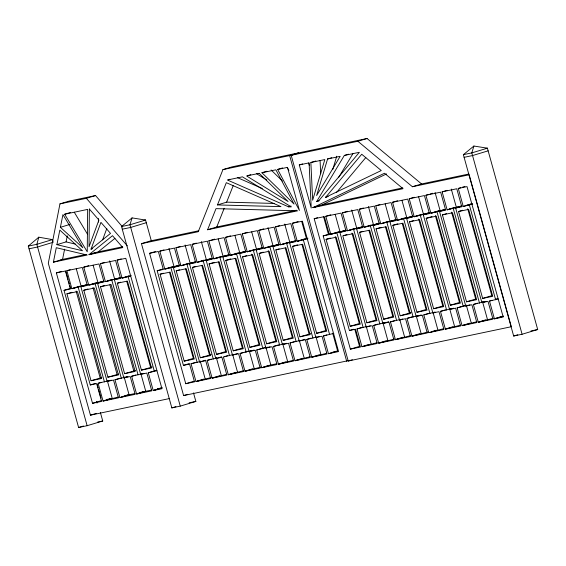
<?xml version="1.0" encoding="UTF-8"?>
<svg xmlns="http://www.w3.org/2000/svg" width="566" height="566" viewBox="0 0 566 566"><rect width="100%" height="100%" fill="white"/><g stroke="black" fill="none" stroke-linecap="round" stroke-linejoin="round"><path stroke-width="0.85" d="M98.399 222.049L98.427 218.54M122.631 227.001L95.548 195.546L69.13 201.1L59.961 203.873L48.308 263.232L90.447 415.168L169.142 398.627M53.388 262.171L56.289 247.717L87.206 255.061L53.388 262.171L62.55 259.398L64.602 249.196M56.897 244.668L59.819 230.114L82.473 250.745L56.897 244.668L66.066 241.894L75.441 244.123M60.385 227.306L62.939 214.592L82.82 247.745L60.385 227.306L69.547 224.532M66.066 241.894L67.269 235.902M52.999 241.611L52.44 239.609L38.799 237.189L36.84 244.328L87.136 425.703L102.736 420.984L100.38 412.473M327.58 158.982L316.627 195.532L340.166 156.336L327.58 158.982L331.747 157.723M332.758 169.503L336.742 156.209M151.49 241.427L145.561 220.047L132.055 217.903L129.961 224.766L180.257 406.126L195.857 401.407L193.501 392.896M473.898 146.035L471.803 152.898L522.1 334.251L537.7 329.532L487.404 148.179L473.898 146.035L463.37 154.667L513.666 336.027L522.1 334.251M91.041 249.132L100.939 222.374L110.511 233.404L91.041 249.132L92.704 248.63M102.602 239.871L106.804 228.523M222.933 169.609L289.643 155.579L298.806 152.813L232.102 166.836L222.933 169.609L198.242 231.713L141.465 243.649L183.603 395.584L350.021 360.287M207.609 229.746L216 208.642L297.645 210.814L207.609 229.746L216.771 226.973L296.52 210.205M217.471 204.934L226.322 182.677L280.934 206.625L217.471 204.934L226.633 202.161L274.234 203.427M216.771 226.973L224.193 208.302M226.633 202.161L233.27 185.471M319.111 200.859L316.613 201.616L344.326 155.459L348.493 154.2M338.496 177.66L353.035 153.443M325.676 197.258L361.724 154.249L381.258 170.543L325.676 197.258L328.174 196.501M336.529 192.468L365.82 157.525M87.136 425.703L78.603 427.5L28.3 246.118L38.799 237.189M180.257 406.126L171.831 407.895L121.534 226.541L132.055 217.903M88.989 254.686L112.493 235.689L122.808 247.575L88.989 254.686L98.151 251.912L122.673 246.755M98.151 251.912L114.948 238.343M316.613 201.616L319.005 200.47L359.375 152.296L344.326 155.459M313.005 207.63L384.512 173.253L403.042 188.697L313.005 207.63L322.167 204.857L402.773 187.905M322.167 204.857L386.528 173.918M59.961 203.873L86.386 198.319L95.548 195.546M64.658 214.231L87.659 209.399L87.242 251.778L64.658 214.231L70.488 212.469M291.179 155.303L357.882 141.274L412.409 186.73L469.179 174.788L511.317 326.724L348.224 361.016L291.179 155.303L300.341 152.53L367.051 138.5L421.571 183.957L468.881 174.01M228.218 179.755L229.881 179.252M357.882 141.274L367.051 138.5M247.427 175.715L250.759 174.703M261.924 172.743L275.89 169.807L294.072 204.078L261.924 172.743L266.926 171.229M277.658 169.432L287.478 167.373L299.421 210.439L277.658 169.432L282.66 167.925M52.44 239.609L36.84 244.328L28.3 246.118M299.28 164.932L309.1 162.867L311.222 207.998L299.28 164.932L302.612 163.921M310.861 162.492L324.834 159.555L312.651 200.208L310.861 162.492L315.863 160.985M53.183 242.283L37.582 247.002L29.043 248.799M146.304 222.707L130.704 227.426L122.27 229.195M91.374 253.794L96.376 252.287M141.465 243.649L150.634 240.875L198.8 230.751M70.693 288.32L64.029 290.337L90.27 384.958L96.652 383.614L101.59 401.407L92.527 403.31L56.367 272.911L61.361 271.397M71.868 288.688L87.383 284.578L71.868 288.688L66.88 270.697L70.212 269.692M88.735 285.144L103.493 281.189L95.13 283.792L88.735 285.144L83.747 267.152L88.742 265.645M105.418 281.635L120.99 277.51L105.418 281.635L100.43 263.65L104.597 262.383M288.554 206.831L291.285 206.901L242.432 176.84L227.383 180.002L288.554 206.831L291.051 206.074M130.675 276.095L122.044 278.139L117.056 260.148L121.223 258.888M488.14 150.839L472.539 155.558L464.113 157.327M163.015 268.984L157.178 270.753L183.419 365.374L189.575 364.08L194.506 381.866L185.747 383.713L149.587 253.313L155.417 251.545M180.094 265.086L164.798 269.147L159.81 251.162L163.977 249.903M195.39 261.945L180.929 265.758L175.941 247.774L180.108 246.507M312.892 207.496L320.391 205.225M197.152 262.348L212.448 258.287L197.152 262.348L192.164 244.356L196.331 243.097M213.828 258.839L229.124 254.778L213.828 258.839L208.84 240.854L214.67 239.093M230.496 255.337L245.793 251.276L230.496 255.337L225.509 237.352L230.511 235.838M247.278 251.806L262.574 247.745L247.278 251.806L242.29 233.822L247.292 232.308M263.806 248.333L279.102 244.271L263.806 248.333L258.818 230.348L263.82 228.834M280.559 244.809L295.848 240.748L280.559 244.809L275.571 226.825L279.731 225.565M72.915 288.236L79.58 286.219M101.441 382.298L98.109 383.309L103.047 401.096L118.464 397.856L113.533 380.069L107.137 381.413L80.896 286.785L87.56 284.769M412.409 186.73L421.571 183.957M307.564 238.746L297.27 241.3L292.282 223.308L298.112 221.547M90.624 284.436L96.461 282.667M119.971 378.251L114.976 379.765L119.907 397.551L135.161 394.346L130.222 376.553L123.841 377.897L97.6 283.276L104.264 281.26M107.321 280.927L112.316 279.413M329.844 233.871L323.179 235.888L349.42 330.509L355.554 329.221L360.485 347.015L350.368 349.137L314.201 218.745L317.533 217.733M66.922 293.804L77.457 291.589L101.562 378.505L91.034 380.72L66.922 293.804L71.924 292.289M135.826 374.996L131.659 376.256L136.59 394.042L151.752 390.858L146.82 373.065L140.665 374.359L114.424 279.738L121.089 277.722M123.912 277.439L128.914 275.925M330.777 234.296L346.095 230.228L330.777 234.296L325.79 216.304L330.785 214.797M122.044 278.139L131.213 275.366M83.789 290.252L94.366 288.03L118.471 374.954L107.894 377.175L83.789 290.252L87.956 288.993M347.489 230.779L362.813 226.711L347.489 230.779L342.501 212.795L347.503 211.281M100.5 286.743L111.063 284.521L135.168 371.438L124.605 373.659L100.5 286.743L104.668 285.483M364.235 227.256L379.56 223.188L364.235 227.256L359.247 209.271L363.414 208.012M117.325 283.205L127.414 281.083L151.518 368.006L141.429 370.122L117.325 283.205L120.657 282.201M166.666 268.447L172.503 266.685M164.798 269.147L179.33 265.249M380.762 223.782L396.087 219.714L380.762 223.782L375.774 205.798L379.942 204.538M195.206 362.509L191.039 363.768L195.977 381.562L210.637 378.477L205.706 360.691L199.55 361.978L173.309 267.357L179.974 265.341M182.797 265.058L188.627 263.289M180.929 265.758L195.454 261.853M397.544 220.252L412.869 216.191L397.544 220.252L392.556 202.267L397.558 200.753M211.337 359.12L207.17 360.379L212.101 378.166L226.867 375.067L221.929 357.273L215.773 358.568L189.532 263.947L196.204 261.931M199.02 261.648L204.022 260.134M414.22 216.75L429.537 212.682L414.22 216.75L409.232 198.765L414.227 197.251M160.079 274.22L170.168 272.097L194.272 359.014L184.183 361.136L160.079 274.22L163.411 273.208M232.859 354.67L223.393 356.969L228.331 374.756L243.536 371.558L238.604 353.771L232.449 355.066L206.208 260.445L212.873 258.429M214.861 258.393L221.525 256.377M176.203 270.824L186.299 268.701L210.403 355.625L200.307 357.747L176.203 270.824L179.535 269.819M445.378 209.427L430.889 213.248L425.901 195.256L428.405 194.499M430.068 193.996L432.565 193.239M243.401 352.455L240.069 353.46L245 371.254L260.204 368.056L255.273 350.262L249.118 351.557L222.877 256.936L229.541 254.919M231.529 254.884L238.201 252.868M192.433 267.414L202.522 265.291L226.626 352.215L216.537 354.337L192.433 267.414L195.765 266.409M461.601 206.017L447.119 209.83L442.131 191.846L447.126 190.332M261.74 348.444L256.738 349.958L261.676 367.744L276.986 364.525L272.055 346.739L265.9 348.033L239.659 253.405L246.323 251.389M247.484 251.608L254.983 249.344M472.737 204.142L463.25 206.441L458.262 188.457L460.759 187.7M462.422 187.197L464.927 186.44M209.102 263.912L219.198 261.789L243.302 348.706L233.206 350.828L209.102 263.912L214.104 262.398M278.522 344.913L273.52 346.427L278.458 364.221L293.521 361.051L288.582 343.265L282.427 344.56L256.186 249.931L262.023 248.17M265.673 247.632L271.51 245.87M225.777 260.402L235.866 258.28L259.971 345.203L249.882 347.326L225.777 260.402L230.772 258.888M294.214 341.694L290.047 342.954L294.985 360.747L310.267 357.528L305.329 339.741L299.181 341.036L272.939 246.415L279.604 244.399M282.427 244.109L288.257 242.347M242.559 256.879L252.648 254.757L276.753 341.673L266.664 343.795L242.559 256.879L246.726 255.613M310.96 338.171L306.8 339.43L311.732 357.224L326.978 354.019L322.047 336.225L315.892 337.52L289.65 242.899L296.315 240.883M298.303 240.847L304.968 238.831M297.27 241.3L307.968 238.201M259.921 253.151L263.254 252.139M275.833 249.882L285.922 247.759L310.026 334.676L299.938 336.798L275.833 249.882L279.165 248.87M330.976 234.098L338.475 231.827M292.544 246.366L302.64 244.243L326.745 331.167L316.649 333.282L292.544 246.366L297.546 244.852M362.014 327.403L357.019 328.917L361.95 346.703L377.197 343.498L372.265 325.712L366.138 326.999L339.897 232.378L345.727 230.61M349.356 230.079L355.193 228.317M377.897 324.141L373.73 325.4L378.661 343.194L393.95 339.975L389.012 322.188L382.885 323.476L356.644 228.855L363.308 226.839M366.103 226.556L371.105 225.042M326.08 239.354L336.169 237.232L360.273 324.155L350.184 326.278L326.08 239.354L330.247 238.095M394.643 320.618L390.476 321.877L395.415 339.671L410.477 336.501L405.539 318.715L399.412 320.002L373.171 225.381L379.836 223.365M382.63 223.082L388.467 221.32M343.626 235.59L346.958 234.579M412.84 316.642L407.004 318.403L411.942 336.197L427.259 332.978L422.321 315.184L416.194 316.472L389.953 221.851L396.617 219.834M400.247 219.304L405.249 217.79M359.537 232.322L369.633 230.199L393.738 317.116L383.642 319.238L359.537 232.322L362.87 231.31M428.787 313.366L423.785 314.88L428.724 332.666L443.928 329.469L438.997 311.682L432.863 312.97L406.621 218.349L413.293 216.332M414.418 216.552L421.918 214.288M376.065 228.848L386.161 226.725L410.265 313.642L400.169 315.764L376.065 228.848L381.067 227.334M445.456 309.857L440.461 311.371L445.392 329.164L460.597 325.966L455.665 308.173L449.538 309.46L423.297 214.839L429.127 213.078M431.094 213.049L438.593 210.778M430.889 213.248L445.442 209.342M392.846 225.318L402.942 223.195L427.047 310.118L416.951 312.241L392.846 225.318L397.848 223.803M461.297 306.609L457.13 307.869L462.068 325.655L476.827 322.556L471.895 304.763L465.761 306.05L439.52 211.429L445.357 209.668M448.987 209.13L454.816 207.368M447.119 209.83L461.665 205.925M409.522 221.815L419.611 219.693L443.716 306.609L433.627 308.732L409.522 221.815L413.689 220.556M477.527 303.192L473.36 304.458L478.291 322.245L492.958 319.16L488.019 301.374L481.892 302.661L455.651 208.04L462.316 206.024M465.945 205.486L470.947 203.979M463.25 206.441L472.412 203.668M426.191 218.306L436.287 216.184L460.391 303.107L450.295 305.23L426.191 218.306L432.028 216.545M442.421 214.896L452.51 212.774L476.614 299.697L466.526 301.812L442.421 214.896L446.588 213.637M458.545 211.507L468.641 209.385L492.745 296.301L482.657 298.423L458.545 211.507L462.712 210.248M91.034 380.72L101.816 377.607M107.894 377.175L118.69 374.062M124.605 373.659L135.394 370.546M90.27 384.958L95.272 383.444M141.429 370.122L152.275 367.001M98.109 383.309L108.63 380.713M107.137 381.413L111.304 380.147M114.976 379.765L127.201 376.652M123.841 377.897L128.008 376.638M131.659 376.256L141.401 373.9M140.665 374.359L143.997 373.355M184.183 361.136L193.346 358.363L169.482 272.296M117.056 260.148L125.786 258.315L161.947 388.715L153.223 390.547L148.285 372.761L155.784 370.489M148.285 372.761L156.916 370.716M200.307 357.747L211.16 354.62M216.537 354.337L225.7 351.564L201.836 265.496M183.419 365.374L189.256 363.605M233.206 350.828L242.375 348.055L218.504 261.987M191.039 363.768L200.505 361.476M199.55 361.978L205.38 360.217M249.882 347.326L259.044 344.553L235.18 258.485M207.17 360.379L216.629 358.08M215.773 358.568L221.61 356.806M224.228 356.714L227.56 355.71M266.664 343.795L275.826 341.022L251.721 254.106M232.449 355.066L237.444 353.552M283.191 340.322L293.28 338.199L269.175 251.276L259.087 253.398L283.191 340.322L292.353 337.548L268.249 250.625M245.071 351.953L247.568 351.196M240.069 353.46L251.198 350.658M249.118 351.557L254.12 350.05M299.938 336.798L310.784 333.671M263.402 347.941L265.907 347.184L270.838 364.971L276.795 363.719M256.738 349.958L267.867 347.156M265.9 348.033L270.067 346.774M316.649 333.282L325.818 330.516L301.947 244.448M273.52 346.427L283.814 343.88M282.427 344.56L286.594 343.293M92.527 403.31L101.696 400.537M290.047 342.954L300.348 340.407M299.181 341.036L305.01 339.267M104.922 400.395L118.209 397.063M350.184 326.278L359.346 323.504L335.242 236.581M103.047 401.096L112.21 398.322L107.512 381.385M306.8 339.43L316.26 337.138M315.892 337.52L319.224 336.515M121.796 396.844L127.633 395.082M119.907 397.551L129.069 394.778L124.138 376.991M292.282 223.308L302.4 221.186L338.567 351.578L328.443 353.708L323.511 335.921L326.844 334.909M366.895 322.762L376.991 320.639L352.887 233.723L342.791 235.845L366.895 322.762L376.065 319.988L351.96 233.072M323.511 335.921L333.806 333.367M137.658 393.589L144.323 391.573M383.642 319.238L392.811 316.465L368.94 230.397M136.59 394.042L145.759 391.269L140.821 373.482M349.42 330.509L353.587 329.249M153.421 390.349L160.921 388.085L157.553 388.792M153.223 390.547L162.385 387.774M400.169 315.764L411.022 312.637M357.019 328.917L367.334 326.363M366.138 326.999L370.305 325.74M416.951 312.241L426.12 309.468L402.249 223.4M373.73 325.4L385.715 322.344M382.885 323.476L388.715 321.714M185.747 383.713L194.081 381.187M433.627 308.732L442.789 305.958L418.684 219.042M390.476 321.877L399.964 319.578M197.01 381.109L203.675 379.093M195.977 381.562L211.175 377.515M399.412 320.002L402.744 318.991M450.295 305.23L459.465 302.456L435.36 215.533M213.134 377.72L219.806 375.704M407.004 318.403L418.161 315.602M212.101 378.166L227.008 374.19M416.194 316.472L421.196 314.958M90.447 415.168L96.277 413.406M466.526 301.812L475.688 299.046L451.583 212.123M423.785 314.88L434.943 312.071M228.53 374.565L236.029 372.294M228.331 374.756L243.408 370.744M432.863 312.97L435.367 312.213M482.657 298.423L491.819 295.65L467.714 208.734M245.205 371.055L252.705 368.784M440.461 311.371L450.784 308.817M245 371.254L260.926 367.058M449.538 309.46L453.706 308.201M462.967 306.1L465.464 305.343M457.13 307.869L467.452 305.315M263.544 367.044L269.374 365.282M261.676 367.744L270.838 364.971M465.761 306.05L469.929 304.791M473.36 304.458L485.345 301.395M279.491 363.768L286.155 361.752M278.458 364.221L293.478 360.217M481.892 302.661L486.06 301.402M458.262 188.457L467.021 186.617L503.181 317.01L494.422 318.856L489.491 301.062L491.988 300.305M495.321 299.301L497.818 298.544M489.491 301.062L498.144 299.011M296.018 360.294L302.683 358.278M294.985 360.747L310.09 356.721M183.603 395.584L187.763 394.325M78.603 427.5L83.527 426.007M312.765 356.778L319.429 354.755M311.732 357.224L326.83 353.205M331.145 352.76L336.147 351.245M328.443 353.708L337.612 350.934L332.674 333.148M350.368 349.137L359.53 346.371L354.832 329.433M363.818 346.003L368.82 344.489M361.95 346.703L377.048 342.685M379.701 342.741L386.366 340.725M378.661 343.194L394.622 338.992M396.448 339.218L403.112 337.202M395.415 339.671L410.435 335.666M171.831 407.895L175.934 406.657M412.14 335.999L419.639 333.728M411.942 336.197L427.91 331.987M431.419 331.711L436.421 330.204M428.724 332.666L443.801 328.648M447.26 328.464L453.097 326.695M445.392 329.164L460.476 325.146M463.101 325.209L469.766 323.193M462.068 325.655L476.968 321.679M348.224 361.016L352.392 359.757M479.324 321.799L485.989 319.783M478.291 322.245L493.495 318.205M495.455 318.403L502.12 316.387M494.422 318.856L503.584 316.083M513.666 336.027L517.777 334.782M143.877 220.4L145.561 220.047L129.961 224.766L121.534 226.541M485.72 148.533L487.404 148.179L471.803 152.898L463.37 154.667M60.859 259.752L86.23 254.417M56.367 272.911L65.423 271.008L70.41 288.993L64.029 290.337M66.88 270.697L82.303 267.456L87.291 285.441L80.896 286.785M83.747 267.152L98.993 263.947L103.981 281.932L97.6 283.276M100.43 263.65L115.591 260.459L120.579 278.444L114.424 279.738M149.587 253.313L158.346 251.467L163.333 269.458L157.178 270.753M159.81 251.162L174.477 248.078L179.464 266.062L173.309 267.357M175.941 247.774L190.7 244.668L195.687 262.652L189.532 263.947M192.164 244.356L207.375 241.166L212.363 259.15L206.208 260.445M208.84 240.854L224.044 237.656L229.032 255.641L222.877 256.936M225.509 237.352L240.826 234.126L245.814 252.118L239.659 253.405M242.29 233.822L257.353 230.652L262.341 248.637L256.186 249.931M258.818 230.348L274.1 227.136L279.088 245.12L272.939 246.415M275.571 226.825L290.818 223.62L295.806 241.604L289.65 242.899M314.201 218.745L324.325 216.615L329.313 234.6L323.179 235.888M325.79 216.304L341.036 213.099L346.024 231.084L339.897 232.378M342.501 212.795L357.783 209.583L362.771 227.567L356.644 228.855M359.247 209.271L374.31 206.102L379.298 224.094L373.171 225.381M375.774 205.798L391.092 202.578L396.08 220.563L389.953 221.851M392.556 202.267L407.768 199.069L412.755 217.054L406.621 218.349M409.232 198.765L424.436 195.567L429.424 213.552L423.297 214.839M425.901 195.256L440.666 192.157L445.654 210.142L439.52 211.429M442.131 191.846L456.79 188.761L461.778 206.753L455.651 208.04M106.634 399.497L109.931 398.804M125.065 395.62L135.005 393.533M139.243 392.641L151.653 390.031M97.614 422.059L102.736 420.984M189.115 402.822L195.857 401.407M530.958 330.954L537.7 329.532M237.352 177.583L262.306 188.528M256.504 173.649L266.876 180.03M271.093 169.97L282.434 181.028M86.386 198.319L127.3 245.842M74.273 212.215L87.369 233.991M287.238 167.437L288.879 170.529M469.398 205.147L495.639 299.768M451.293 189.072L456.281 207.057M482.522 301.685L487.46 319.472M453.274 208.536L479.515 303.164M435.07 192.482L440.058 210.474M466.299 305.095L471.23 322.882M437.044 211.953L463.285 306.574M418.621 196.805L423.382 213.976M449.623 308.597L454.562 326.391M420.375 215.455L446.616 310.076M401.952 200.314L406.713 217.478M433.188 312.948L437.886 329.893M403.7 218.957L429.941 313.585M385.17 203.838L389.932 221.009M416.406 316.479L421.104 333.424M386.918 222.488L413.159 317.109M385.467 226.924L409.338 312.991M368.416 206.498L373.404 224.483M399.646 319.104L404.577 336.897M370.39 225.961L396.632 320.589M351.67 210.021L356.658 228.006M382.899 322.627L387.83 340.421M353.644 229.485L379.885 324.106M335.178 214.351L339.94 231.522M366.181 326.143L371.119 343.93M336.933 233.001L363.174 327.622M308.682 163.001L309.383 165.534M323.603 216.813L328.535 234.6M289.643 155.579L346.689 361.299M301.678 221.356L306.432 238.527M303.397 240.005L329.638 334.633M284.733 224.051L289.721 242.036M315.962 336.657L320.894 354.45M286.686 243.522L312.927 338.143M285.236 247.958L309.107 334.025M267.987 227.574L272.975 245.559M299.216 340.18L304.147 357.974M269.94 247.045L296.181 341.666M251.686 231.862L256.448 249.033M282.689 343.654L287.62 361.448M253.412 250.519L279.654 345.14M234.904 235.392L239.666 252.563M236.63 254.049L262.872 348.67M218.228 238.902L222.99 256.065M249.472 351.536L254.169 368.48M219.955 257.551L246.196 352.172M201.333 241.583L206.321 259.575M232.562 354.196L237.494 371.982M203.286 261.053L229.527 355.681M185.103 245L190.091 262.985M216.332 357.606L221.271 375.392M187.056 264.471L213.297 359.092M185.606 268.907L209.477 354.974M168.979 248.389L173.967 266.374M200.208 360.995L205.14 378.788M170.925 267.86L197.166 362.481M128.178 276.845L154.419 371.473M126.727 281.288L150.591 367.355M109.592 260.876L114.58 278.861M111.827 280.283L138.069 374.904M109.903 284.818L133.767 370.893M93.135 265.199L97.897 282.37M95.13 283.792L121.372 378.421M92.958 287.478L117.063 374.402M76.276 268.744L81.037 285.915M78.221 287.351L104.462 381.972M76.092 291.03L100.196 377.947M65.762 270.987L68.111 279.455M68.585 281.146L69.285 283.686M69.76 285.377L70.46 287.917M97.232 384.448L98.173 387.837M98.64 389.528L100.989 397.997M96.553 401.365L97.019 403.063M320.073 160.595L320.696 173.755M89.357 209.038L89.053 246.741L98.923 220.054L89.357 209.038M259.178 173.323L246.592 175.969L288.08 201.496L259.178 173.323"/></g></svg>
